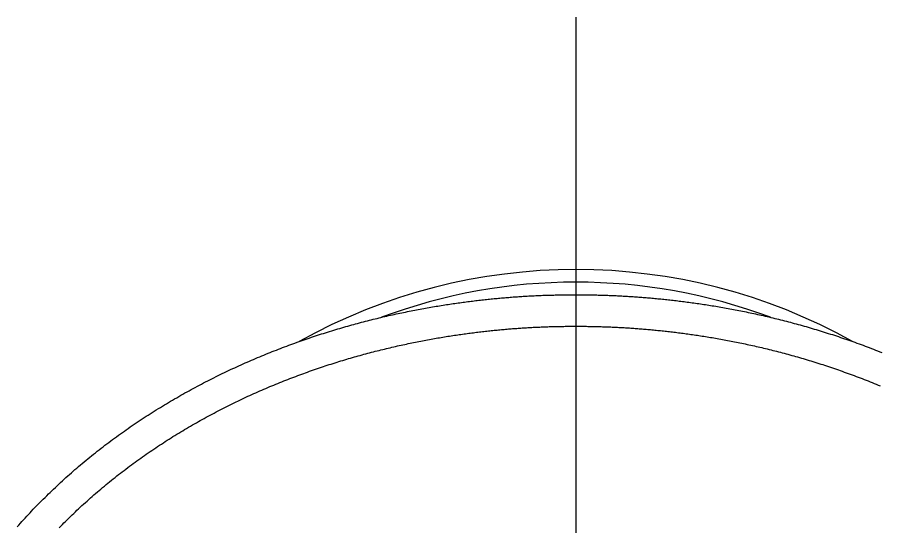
# Model space of a CAD drawing. Extents: x -10.3 to 47.7, y -18.9 to 27.3.
# Drawn here: x 35.91 to 42.75, y 23.26 to 27.3 of the extents above; entities that cross this region are included whole.
import ezdxf

# ---------------------------------------------------------------- set-up
doc = ezdxf.new("R2010")
doc.units = 0
doc.linetypes.add('CENTER', pattern=[50.8, 31.75, -6.35, 6.35, -6.35])
doc.layers.get('0').update_dxf_attribs({"linetype": 'CONTINUOUS'})
doc.layers.add('CENTER', color=1, linetype='CENTER')

msp = doc.modelspace()

# ---------------------------------------------------------------- linework, layer by layer
at = {"color": 7}
for points in [[(35.915, 23.2595, 0), (35.9274, 23.2736, 0), (35.9399, 23.2877, 0), (35.9525, 23.3017, 0), (35.9651, 23.3157, 0), (35.9778, 23.3297, 0), (35.9905, 23.3436, 0), (36.0034, 23.3574, 0), (36.0162, 23.3712, 0), (36.0292, 23.385, 0), (36.0422, 23.3987, 0), (36.0553, 23.4124, 0), (36.0684, 23.4261, 0), (36.0816, 23.4396, 0), (36.0949, 23.4532, 0), (36.1082, 23.4667, 0), (36.1216, 23.4801, 0), (36.1351, 23.4935, 0), (36.1486, 23.5069, 0), (36.1622, 23.5202, 0), (36.1758, 23.5334, 0), (36.1895, 23.5466, 0), (36.2032, 23.5598, 0), (36.217, 23.5729, 0), (36.2309, 23.5859, 0), (36.2448, 23.5989, 0), (36.2588, 23.6119, 0), (36.2729, 23.6248, 0), (36.287, 23.6376, 0), (36.3011, 23.6504, 0), (36.3153, 23.6631, 0), (36.3296, 23.6758, 0), (36.3439, 23.6885, 0), (36.3583, 23.701, 0), (36.3727, 23.7136, 0), (36.3872, 23.726, 0), (36.4017, 23.7384, 0), (36.4163, 23.7508, 0), (36.4309, 23.7631, 0), (36.4456, 23.7753, 0), (36.4603, 23.7875, 0), (36.4751, 23.7996, 0), (36.4899, 23.8117, 0), (36.5048, 23.8237, 0), (36.5197, 23.8356, 0), (36.5347, 23.8475, 0), (36.5497, 23.8594, 0), (36.5648, 23.8711, 0), (36.5798, 23.8829, 0), (36.595, 23.8945, 0), (36.6102, 23.9061, 0), (36.6254, 23.9177, 0), (36.6406, 23.9292, 0), (36.6559, 23.9406, 0), (36.6713, 23.952, 0), (36.6867, 23.9633, 0), (36.7021, 23.9745, 0), (36.7175, 23.9857, 0), (36.733, 23.9969, 0), (36.7486, 24.0079, 0), (36.7641, 24.0189, 0), (36.7797, 24.0299, 0), (36.7954, 24.0408, 0), (36.811, 24.0516, 0), (36.8267, 24.0624, 0), (36.8425, 24.0731, 0), (36.8582, 24.0838, 0), (36.874, 24.0944, 0), (36.8899, 24.1049, 0), (36.9057, 24.1154, 0), (36.9216, 24.1258, 0), (36.9375, 24.1361, 0), (36.9534, 24.1464, 0), (36.9694, 24.1567, 0), (36.9854, 24.1668, 0), (37.0014, 24.1769, 0), (37.0175, 24.187, 0), (37.0336, 24.1969, 0), (37.0496, 24.2069, 0), (37.0658, 24.2167, 0), (37.0819, 24.2265, 0), (37.0981, 24.2362, 0), (37.1143, 24.2459, 0), (37.1305, 24.2555, 0), (37.1467, 24.265, 0), (37.1629, 24.2745, 0), (37.1792, 24.2839, 0), (37.1955, 24.2933, 0), (37.2118, 24.3026, 0), (37.2281, 24.3118, 0), (37.2444, 24.321, 0), (37.2608, 24.3301, 0), (37.2771, 24.3391, 0), (37.2935, 24.3481, 0), (37.3099, 24.357, 0), (37.3263, 24.3658, 0), (37.3427, 24.3746, 0), (37.3591, 24.3833, 0), (37.3756, 24.3919, 0), (37.392, 24.4005, 0), (37.4085, 24.409, 0), (37.4249, 24.4175, 0), (37.4414, 24.4259, 0), (37.4578, 24.4342, 0), (37.4743, 24.4424, 0), (37.4908, 24.4506, 0), (37.5073, 24.4588, 0), (37.5238, 24.4669, 0), (37.5403, 24.4749, 0), (37.5568, 24.4828, 0), (37.5733, 24.4907, 0), (37.5898, 24.4985, 0), (37.6063, 24.5063, 0), (37.6228, 24.514, 0), (37.6393, 24.5216, 0), (37.6558, 24.5292, 0), (37.6724, 24.5367, 0), (37.6889, 24.5442, 0), (37.7054, 24.5515, 0), (37.7219, 24.5589, 0), (37.7384, 24.5662, 0), (37.7549, 24.5734, 0), (37.7714, 24.5805, 0), (37.7879, 24.5876, 0), (37.8044, 24.5946, 0), (37.8209, 24.6016, 0), (37.8374, 24.6085, 0), (37.8539, 24.6154, 0), (37.8703, 24.6221, 0), (37.8868, 24.6289, 0), (37.9033, 24.6355, 0), (37.9197, 24.6422, 0), (37.9362, 24.6487, 0), (37.9526, 24.6552, 0), (37.9691, 24.6616, 0), (37.9855, 24.668, 0), (38.0019, 24.6743, 0), (38.0183, 24.6806, 0), (38.0347, 24.6868, 0), (38.0511, 24.693, 0), (38.0674, 24.699, 0), (38.0838, 24.7051, 0), (38.1001, 24.7111, 0), (38.1165, 24.717, 0), (38.1328, 24.7228, 0), (38.1491, 24.7286, 0), (38.1654, 24.7344, 0), (38.1816, 24.7401, 0), (38.1979, 24.7457, 0), (38.2141, 24.7513, 0), (38.2304, 24.7568, 0), (38.2466, 24.7623, 0), (38.2627, 24.7677, 0), (38.2789, 24.7731, 0), (38.2951, 24.7784, 0), (38.3112, 24.7836, 0), (38.3273, 24.7888, 0), (38.3434, 24.7939, 0), (38.3595, 24.799, 0), (38.3755, 24.8041, 0), (38.3916, 24.809, 0), (38.4076, 24.814, 0), (38.4235, 24.8188, 0), (38.4395, 24.8236, 0), (38.4554, 24.8284, 0), (38.4713, 24.8331, 0), (38.4872, 24.8378, 0), (38.5031, 24.8424, 0), (38.5189, 24.8469, 0), (38.5347, 24.8514, 0), (38.5505, 24.8558, 0), (38.5662, 24.8602, 0), (38.582, 24.8646, 0), (38.5976, 24.8688, 0), (38.6133, 24.8731, 0), (38.6289, 24.8773, 0), (38.6445, 24.8814, 0), (38.6601, 24.8855, 0), (38.6756, 24.8895, 0), (38.6911, 24.8935, 0), (38.7066, 24.8974, 0), (38.722, 24.9013, 0), (38.7374, 24.9051, 0), (38.7527, 24.9089, 0), (38.768, 24.9127, 0), (38.7833, 24.9163, 0), (38.7986, 24.92, 0), (38.8138, 24.9236, 0), (38.8289, 24.9271, 0), (38.8441, 24.9306, 0), (38.8591, 24.9341, 0), (38.8742, 24.9375, 0), (38.8892, 24.9408, 0), (38.9042, 24.9441, 0), (38.9191, 24.9474, 0), (38.9339, 24.9506, 0), (38.9488, 24.9538, 0), (38.9636, 24.9569, 0), (38.9783, 24.96, 0), (38.993, 24.9631, 0), (39.0077, 24.9661, 0), (39.0223, 24.969, 0), (39.0368, 24.9719, 0), (39.0514, 24.9748, 0), (39.0658, 24.9776, 0), (39.0802, 24.9804, 0), (39.0946, 24.9832, 0), (39.1089, 24.9859, 0), (39.1232, 24.9885, 0), (39.1374, 24.9911, 0), (39.1516, 24.9937, 0), (39.1657, 24.9962, 0), (39.1798, 24.9987, 0), (39.1938, 25.0012, 0), (39.2077, 25.0036, 0), (39.2216, 25.006, 0), (39.2355, 25.0083, 0), (39.2493, 25.0106, 0), (39.263, 25.0128, 0), (39.2767, 25.0151, 0), (39.2903, 25.0172, 0), (39.3038, 25.0194, 0), (39.3174, 25.0215, 0), (39.3308, 25.0236, 0), (39.3442, 25.0256, 0), (39.3575, 25.0276, 0), (39.3708, 25.0295, 0), (39.384, 25.0314, 0), (39.3971, 25.0333, 0), (39.4102, 25.0352, 0), (39.4232, 25.037, 0), (39.4362, 25.0388, 0), (39.449, 25.0405, 0), (39.4619, 25.0422, 0), (39.4746, 25.0439, 0), (39.4873, 25.0455, 0), (39.4999, 25.0471, 0), (39.5125, 25.0487, 0), (39.525, 25.0502, 0), (39.5375, 25.0518, 0), (39.5499, 25.0532, 0), (39.5622, 25.0547, 0), (39.5745, 25.0561, 0), (39.5868, 25.0575, 0), (39.599, 25.0589, 0), (39.6111, 25.0603, 0), (39.6232, 25.0616, 0), (39.6353, 25.0629, 0), (39.6473, 25.0642, 0), (39.6593, 25.0654, 0), (39.6712, 25.0667, 0), (39.6831, 25.0679, 0), (39.695, 25.069, 0), (39.7068, 25.0702, 0), (39.7186, 25.0713, 0), (39.7303, 25.0724, 0), (39.742, 25.0735, 0), (39.7537, 25.0745, 0), (39.7653, 25.0756, 0), (39.7769, 25.0766, 0), (39.7885, 25.0776, 0), (39.8, 25.0785, 0), (39.8115, 25.0794, 0), (39.823, 25.0804, 0), (39.8345, 25.0812, 0), (39.8459, 25.0821, 0), (39.8573, 25.083, 0), (39.8686, 25.0838, 0), (39.8799, 25.0846, 0), (39.8912, 25.0853, 0), (39.9025, 25.0861, 0), (39.9138, 25.0868, 0), (39.925, 25.0875, 0), (39.9362, 25.0882, 0), (39.9474, 25.0889, 0), (39.9586, 25.0895, 0), (39.9698, 25.0901, 0), (39.9809, 25.0907, 0), (39.992, 25.0913, 0), (40.0031, 25.0919, 0), (40.0142, 25.0924, 0), (40.0253, 25.093, 0), (40.0364, 25.0935, 0), (40.0474, 25.0939, 0), (40.0584, 25.0944, 0), (40.0695, 25.0948, 0), (40.0805, 25.0953, 0), (40.0915, 25.0957, 0), (40.1025, 25.096, 0), (40.1135, 25.0964, 0), (40.1245, 25.0967, 0), (40.1354, 25.0971, 0), (40.1464, 25.0974, 0), (40.1574, 25.0977, 0), (40.1684, 25.0979, 0), (40.1793, 25.0982, 0), (40.1903, 25.0984, 0), (40.2012, 25.0987, 0), (40.2122, 25.0989, 0), (40.2232, 25.099, 0), (40.2342, 25.0992, 0), (40.2451, 25.0994, 0), (40.2561, 25.0995, 0), (40.2671, 25.0996, 0), (40.2781, 25.0997, 0), (40.2891, 25.0998, 0), (40.3001, 25.0999, 0), (40.3111, 25.0999, 0), (40.3221, 25.1, 0), (40.3331, 25.1, 0), (40.3442, 25.1, 0)], [(40.3442, 25.1, 0), (40.3552, 25.1, 0), (40.3663, 25.1, 0), (40.3773, 25.0999, 0), (40.3883, 25.0999, 0), (40.3993, 25.0998, 0), (40.4103, 25.0997, 0), (40.4213, 25.0996, 0), (40.4323, 25.0995, 0), (40.4433, 25.0993, 0), (40.4542, 25.0992, 0), (40.4652, 25.099, 0), (40.4762, 25.0988, 0), (40.4871, 25.0986, 0), (40.4981, 25.0984, 0), (40.5091, 25.0981, 0), (40.52, 25.0979, 0), (40.531, 25.0976, 0), (40.542, 25.0973, 0), (40.553, 25.097, 0), (40.5639, 25.0966, 0), (40.5749, 25.0963, 0), (40.5859, 25.0959, 0), (40.5969, 25.0955, 0), (40.6079, 25.0951, 0), (40.619, 25.0947, 0), (40.63, 25.0942, 0), (40.641, 25.0938, 0), (40.6521, 25.0933, 0), (40.6631, 25.0928, 0), (40.6742, 25.0922, 0), (40.6853, 25.0917, 0), (40.6964, 25.0911, 0), (40.7075, 25.0905, 0), (40.7187, 25.0899, 0), (40.7298, 25.0893, 0), (40.741, 25.0886, 0), (40.7522, 25.088, 0), (40.7634, 25.0873, 0), (40.7746, 25.0866, 0), (40.7859, 25.0858, 0), (40.7972, 25.0851, 0), (40.8085, 25.0843, 0), (40.8198, 25.0835, 0), (40.8312, 25.0827, 0), (40.8426, 25.0818, 0), (40.854, 25.081, 0), (40.8654, 25.0801, 0), (40.8769, 25.0792, 0), (40.8884, 25.0782, 0), (40.8999, 25.0773, 0), (40.9115, 25.0763, 0), (40.9231, 25.0753, 0), (40.9347, 25.0743, 0), (40.9464, 25.0732, 0), (40.9581, 25.0722, 0), (40.9698, 25.0711, 0), (40.9816, 25.07, 0), (40.9934, 25.0688, 0), (41.0053, 25.0677, 0), (41.0172, 25.0665, 0), (41.0291, 25.0653, 0), (41.0411, 25.064, 0), (41.0531, 25.0628, 0), (41.0652, 25.0615, 0), (41.0773, 25.0602, 0), (41.0894, 25.0589, 0), (41.1017, 25.0575, 0), (41.1139, 25.0561, 0), (41.1262, 25.0547, 0), (41.1386, 25.0532, 0), (41.151, 25.0517, 0), (41.1635, 25.0502, 0), (41.176, 25.0487, 0), (41.1886, 25.0471, 0), (41.2012, 25.0455, 0), (41.2139, 25.0439, 0), (41.2266, 25.0422, 0), (41.2394, 25.0405, 0), (41.2522, 25.0388, 0), (41.2651, 25.037, 0), (41.2781, 25.0352, 0), (41.2911, 25.0334, 0), (41.3042, 25.0315, 0), (41.3173, 25.0296, 0), (41.3305, 25.0277, 0), (41.3438, 25.0257, 0), (41.3571, 25.0237, 0), (41.3705, 25.0216, 0), (41.3839, 25.0195, 0), (41.3974, 25.0174, 0), (41.411, 25.0153, 0), (41.4246, 25.0131, 0), (41.4383, 25.0108, 0), (41.4521, 25.0085, 0), (41.4659, 25.0062, 0), (41.4798, 25.0038, 0), (41.4938, 25.0014, 0), (41.5078, 24.999, 0), (41.5218, 24.9965, 0), (41.5359, 24.994, 0), (41.5501, 24.9914, 0), (41.5643, 24.9888, 0), (41.5786, 24.9861, 0), (41.5929, 24.9834, 0), (41.6073, 24.9807, 0), (41.6218, 24.9779, 0), (41.6362, 24.9751, 0), (41.6508, 24.9722, 0), (41.6654, 24.9693, 0), (41.68, 24.9664, 0), (41.6947, 24.9634, 0), (41.7094, 24.9603, 0), (41.7242, 24.9572, 0), (41.739, 24.9541, 0), (41.7538, 24.9509, 0), (41.7687, 24.9477, 0), (41.7837, 24.9444, 0), (41.7987, 24.9411, 0), (41.8137, 24.9377, 0), (41.8288, 24.9343, 0), (41.8439, 24.9308, 0), (41.859, 24.9273, 0), (41.8742, 24.9238, 0), (41.8895, 24.9202, 0), (41.9047, 24.9165, 0), (41.92, 24.9128, 0), (41.9354, 24.9091, 0), (41.9508, 24.9053, 0), (41.9662, 24.9014, 0), (41.9816, 24.8975, 0), (41.9971, 24.8936, 0), (42.0126, 24.8896, 0), (42.0281, 24.8856, 0), (42.0437, 24.8815, 0), (42.0593, 24.8773, 0), (42.0749, 24.8731, 0), (42.0906, 24.8689, 0), (42.1063, 24.8646, 0), (42.122, 24.8602, 0), (42.1378, 24.8558, 0), (42.1535, 24.8514, 0), (42.1693, 24.8469, 0), (42.1852, 24.8423, 0), (42.201, 24.8377, 0), (42.2169, 24.833, 0), (42.2328, 24.8283, 0), (42.2487, 24.8236, 0), (42.2647, 24.8187, 0), (42.2807, 24.8139, 0), (42.2967, 24.8089, 0), (42.3127, 24.804, 0), (42.3287, 24.7989, 0), (42.3448, 24.7938, 0), (42.3609, 24.7887, 0), (42.377, 24.7835, 0), (42.3931, 24.7782, 0), (42.4093, 24.7729, 0), (42.4255, 24.7676, 0), (42.4416, 24.7622, 0), (42.4578, 24.7567, 0), (42.4741, 24.7512, 0), (42.4903, 24.7456, 0), (42.5066, 24.74, 0), (42.5228, 24.7343, 0), (42.5391, 24.7285, 0), (42.5554, 24.7227, 0), (42.5717, 24.7169, 0), (42.5881, 24.7109, 0), (42.6044, 24.705, 0), (42.6208, 24.6989, 0), (42.6371, 24.6929, 0), (42.6535, 24.6867, 0), (42.6699, 24.6805, 0), (42.6863, 24.6743, 0), (42.7027, 24.6679, 0), (42.7192, 24.6616, 0), (42.7356, 24.6551, 0), (42.752, 24.6486, 0), (42.7685, 24.6421, 0)], [(36.248, 23.2521, 0), (36.2605, 23.265, 0), (36.273, 23.2778, 0), (36.2856, 23.2906, 0), (36.2983, 23.3033, 0), (36.311, 23.316, 0), (36.3238, 23.3286, 0), (36.3367, 23.3412, 0), (36.3496, 23.3537, 0), (36.3625, 23.3662, 0), (36.3756, 23.3787, 0), (36.3886, 23.3911, 0), (36.4018, 23.4034, 0), (36.415, 23.4158, 0), (36.4282, 23.428, 0), (36.4415, 23.4402, 0), (36.4549, 23.4524, 0), (36.4683, 23.4645, 0), (36.4818, 23.4766, 0), (36.4953, 23.4886, 0), (36.5089, 23.5006, 0), (36.5225, 23.5125, 0), (36.5362, 23.5244, 0), (36.5499, 23.5362, 0), (36.5637, 23.548, 0), (36.5776, 23.5597, 0), (36.5914, 23.5714, 0), (36.6054, 23.583, 0), (36.6194, 23.5946, 0), (36.6334, 23.6061, 0), (36.6475, 23.6175, 0), (36.6616, 23.6289, 0), (36.6758, 23.6403, 0), (36.69, 23.6516, 0), (36.7043, 23.6629, 0), (36.7186, 23.674, 0), (36.7329, 23.6852, 0), (36.7473, 23.6963, 0), (36.7617, 23.7073, 0), (36.7762, 23.7183, 0), (36.7907, 23.7292, 0), (36.8053, 23.7401, 0), (36.8199, 23.7509, 0), (36.8345, 23.7617, 0), (36.8492, 23.7724, 0), (36.8639, 23.783, 0), (36.8786, 23.7936, 0), (36.8934, 23.8042, 0), (36.9082, 23.8146, 0), (36.9231, 23.8251, 0), (36.938, 23.8354, 0), (36.9529, 23.8458, 0), (36.9678, 23.856, 0), (36.9828, 23.8662, 0), (36.9978, 23.8764, 0), (37.0129, 23.8865, 0), (37.028, 23.8965, 0), (37.0431, 23.9065, 0), (37.0582, 23.9164, 0), (37.0734, 23.9263, 0), (37.0886, 23.9361, 0), (37.1038, 23.9458, 0), (37.1191, 23.9555, 0), (37.1343, 23.9652, 0), (37.1496, 23.9748, 0), (37.165, 23.9843, 0), (37.1803, 23.9937, 0), (37.1957, 24.0031, 0), (37.2111, 24.0125, 0), (37.2265, 24.0218, 0), (37.242, 24.031, 0), (37.2575, 24.0402, 0), (37.2729, 24.0493, 0), (37.2885, 24.0583, 0), (37.304, 24.0673, 0), (37.3195, 24.0762, 0), (37.3351, 24.0851, 0), (37.3507, 24.0939, 0), (37.3663, 24.1027, 0), (37.3819, 24.1114, 0), (37.3975, 24.12, 0), (37.4132, 24.1286, 0), (37.4288, 24.1371, 0), (37.4445, 24.1455, 0), (37.4602, 24.1539, 0), (37.4759, 24.1622, 0), (37.4916, 24.1705, 0), (37.5073, 24.1787, 0), (37.5231, 24.1868, 0), (37.5388, 24.1949, 0), (37.5545, 24.2029, 0), (37.5703, 24.2109, 0), (37.5861, 24.2188, 0), (37.6018, 24.2266, 0), (37.6176, 24.2344, 0), (37.6334, 24.2422, 0), (37.6492, 24.2498, 0), (37.665, 24.2574, 0), (37.6808, 24.265, 0), (37.6966, 24.2725, 0), (37.7124, 24.2799, 0), (37.7282, 24.2873, 0), (37.744, 24.2946, 0), (37.7598, 24.3018, 0), (37.7756, 24.309, 0), (37.7914, 24.3161, 0), (37.8072, 24.3232, 0), (37.823, 24.3302, 0), (37.8388, 24.3372, 0), (37.8546, 24.3441, 0), (37.8705, 24.351, 0), (37.8863, 24.3578, 0), (37.9021, 24.3645, 0), (37.9179, 24.3712, 0), (37.9337, 24.3778, 0), (37.9495, 24.3843, 0), (37.9653, 24.3909, 0), (37.981, 24.3973, 0), (37.9968, 24.4037, 0), (38.0126, 24.41, 0), (38.0284, 24.4163, 0), (38.0441, 24.4226, 0), (38.0599, 24.4287, 0), (38.0756, 24.4348, 0), (38.0914, 24.4409, 0), (38.1071, 24.4469, 0), (38.1228, 24.4529, 0), (38.1385, 24.4588, 0), (38.1542, 24.4646, 0), (38.1699, 24.4704, 0), (38.1856, 24.4761, 0), (38.2013, 24.4818, 0), (38.2169, 24.4874, 0), (38.2326, 24.493, 0), (38.2482, 24.4985, 0), (38.2638, 24.504, 0), (38.2794, 24.5094, 0), (38.295, 24.5147, 0), (38.3106, 24.52, 0), (38.3261, 24.5253, 0), (38.3417, 24.5305, 0), (38.3572, 24.5356, 0), (38.3727, 24.5407, 0), (38.3882, 24.5458, 0), (38.4036, 24.5507, 0), (38.4191, 24.5557, 0), (38.4345, 24.5606, 0), (38.4499, 24.5654, 0), (38.4653, 24.5702, 0), (38.4807, 24.5749, 0), (38.496, 24.5796, 0), (38.5114, 24.5842, 0), (38.5267, 24.5888, 0), (38.542, 24.5933, 0), (38.5572, 24.5977, 0), (38.5725, 24.6022, 0), (38.5877, 24.6065, 0), (38.6028, 24.6109, 0), (38.618, 24.6151, 0), (38.6331, 24.6193, 0), (38.6482, 24.6235, 0), (38.6633, 24.6276, 0), (38.6783, 24.6317, 0), (38.6934, 24.6357, 0), (38.7083, 24.6397, 0), (38.7233, 24.6436, 0), (38.7382, 24.6475, 0), (38.7531, 24.6513, 0), (38.768, 24.6551, 0), (38.7828, 24.6588, 0), (38.7976, 24.6625, 0), (38.8123, 24.6661, 0), (38.8271, 24.6697, 0), (38.8418, 24.6733, 0), (38.8564, 24.6768, 0), (38.871, 24.6802, 0), (38.8856, 24.6836, 0), (38.9002, 24.687, 0), (38.9147, 24.6903, 0), (38.9291, 24.6936, 0), (38.9436, 24.6968, 0), (38.9579, 24.7, 0), (38.9723, 24.7031, 0), (38.9866, 24.7062, 0), (39.0009, 24.7093, 0), (39.0151, 24.7123, 0), (39.0293, 24.7153, 0), (39.0434, 24.7182, 0), (39.0575, 24.7211, 0), (39.0716, 24.7239, 0), (39.0856, 24.7267, 0), (39.0995, 24.7295, 0), (39.1134, 24.7322, 0), (39.1273, 24.7349, 0), (39.1411, 24.7375, 0), (39.1549, 24.7401, 0), (39.1686, 24.7427, 0), (39.1823, 24.7452, 0), (39.1959, 24.7477, 0), (39.2095, 24.7501, 0), (39.2231, 24.7525, 0), (39.2365, 24.7549, 0), (39.25, 24.7572, 0), (39.2633, 24.7595, 0), (39.2767, 24.7617, 0), (39.2899, 24.7639, 0), (39.3031, 24.7661, 0), (39.3163, 24.7682, 0), (39.3294, 24.7703, 0), (39.3425, 24.7724, 0), (39.3555, 24.7744, 0), (39.3684, 24.7764, 0), (39.3813, 24.7783, 0), (39.3941, 24.7803, 0), (39.4069, 24.7821, 0), (39.4196, 24.784, 0), (39.4322, 24.7858, 0), (39.4448, 24.7876, 0), (39.4573, 24.7893, 0), (39.4698, 24.791, 0), (39.4822, 24.7927, 0), (39.4946, 24.7944, 0), (39.5068, 24.796, 0), (39.5191, 24.7975, 0), (39.5312, 24.7991, 0), (39.5433, 24.8006, 0), (39.5553, 24.8021, 0), (39.5673, 24.8035, 0), (39.5793, 24.805, 0), (39.5911, 24.8064, 0), (39.603, 24.8078, 0), (39.6148, 24.8091, 0), (39.6265, 24.8104, 0), (39.6382, 24.8118, 0), (39.6499, 24.813, 0), (39.6615, 24.8143, 0), (39.6731, 24.8155, 0), (39.6846, 24.8167, 0), (39.6961, 24.8179, 0), (39.7076, 24.8191, 0), (39.719, 24.8202, 0), (39.7304, 24.8213, 0), (39.7417, 24.8224, 0), (39.753, 24.8234, 0), (39.7643, 24.8245, 0), (39.7755, 24.8255, 0), (39.7867, 24.8265, 0), (39.7979, 24.8274, 0), (39.809, 24.8284, 0), (39.8201, 24.8293, 0), (39.8312, 24.8302, 0), (39.8423, 24.8311, 0), (39.8533, 24.8319, 0), (39.8643, 24.8328, 0), (39.8752, 24.8336, 0), (39.8862, 24.8344, 0), (39.8971, 24.8351, 0), (39.908, 24.8359, 0), (39.9188, 24.8366, 0), (39.9297, 24.8373, 0), (39.9405, 24.838, 0), (39.9513, 24.8386, 0), (39.9621, 24.8393, 0), (39.9728, 24.8399, 0), (39.9836, 24.8405, 0), (39.9943, 24.8411, 0), (40.005, 24.8416, 0), (40.0157, 24.8422, 0), (40.0264, 24.8427, 0), (40.0371, 24.8432, 0), (40.0477, 24.8437, 0), (40.0583, 24.8442, 0), (40.069, 24.8446, 0), (40.0796, 24.845, 0), (40.0902, 24.8454, 0), (40.1008, 24.8458, 0), (40.1114, 24.8462, 0), (40.122, 24.8465, 0), (40.1326, 24.8469, 0), (40.1431, 24.8472, 0), (40.1537, 24.8475, 0), (40.1643, 24.8478, 0), (40.1748, 24.848, 0), (40.1854, 24.8483, 0), (40.196, 24.8485, 0), (40.2065, 24.8487, 0), (40.2171, 24.8489, 0), (40.2276, 24.8491, 0), (40.2382, 24.8492, 0), (40.2488, 24.8494, 0), (40.2593, 24.8495, 0), (40.2699, 24.8496, 0), (40.2805, 24.8497, 0), (40.2911, 24.8498, 0), (40.3017, 24.8499, 0), (40.3123, 24.8499, 0), (40.3229, 24.85, 0), (40.3336, 24.85, 0), (40.3442, 24.85, 0)], [(40.3442, 24.85, 0), (40.3548, 24.85, 0), (40.3655, 24.85, 0), (40.3761, 24.8499, 0), (40.3867, 24.8499, 0), (40.3973, 24.8498, 0), (40.4079, 24.8497, 0), (40.4185, 24.8496, 0), (40.429, 24.8495, 0), (40.4396, 24.8494, 0), (40.4502, 24.8492, 0), (40.4607, 24.849, 0), (40.4713, 24.8489, 0), (40.4819, 24.8487, 0), (40.4924, 24.8484, 0), (40.503, 24.8482, 0), (40.5136, 24.8479, 0), (40.5241, 24.8477, 0), (40.5347, 24.8474, 0), (40.5453, 24.8471, 0), (40.5558, 24.8468, 0), (40.5664, 24.8464, 0), (40.577, 24.8461, 0), (40.5876, 24.8457, 0), (40.5982, 24.8453, 0), (40.6088, 24.8449, 0), (40.6194, 24.8444, 0), (40.6301, 24.844, 0), (40.6407, 24.8435, 0), (40.6514, 24.843, 0), (40.662, 24.8425, 0), (40.6727, 24.842, 0), (40.6834, 24.8414, 0), (40.6941, 24.8409, 0), (40.7048, 24.8403, 0), (40.7156, 24.8397, 0), (40.7264, 24.8391, 0), (40.7371, 24.8384, 0), (40.7479, 24.8377, 0), (40.7588, 24.8371, 0), (40.7696, 24.8363, 0), (40.7805, 24.8356, 0), (40.7914, 24.8349, 0), (40.8023, 24.8341, 0), (40.8132, 24.8333, 0), (40.8242, 24.8325, 0), (40.8352, 24.8317, 0), (40.8462, 24.8308, 0), (40.8572, 24.8299, 0), (40.8683, 24.829, 0), (40.8794, 24.8281, 0), (40.8905, 24.8272, 0), (40.9017, 24.8262, 0), (40.9129, 24.8252, 0), (40.9241, 24.8242, 0), (40.9354, 24.8232, 0), (40.9467, 24.8222, 0), (40.958, 24.8211, 0), (40.9694, 24.82, 0), (40.9808, 24.8189, 0), (40.9923, 24.8177, 0), (41.0038, 24.8166, 0), (41.0153, 24.8154, 0), (41.0269, 24.8142, 0), (41.0385, 24.8129, 0), (41.0502, 24.8117, 0), (41.0619, 24.8104, 0), (41.0736, 24.8091, 0), (41.0854, 24.8077, 0), (41.0973, 24.8064, 0), (41.1092, 24.805, 0), (41.1211, 24.8035, 0), (41.1331, 24.8021, 0), (41.1452, 24.8006, 0), (41.1573, 24.7991, 0), (41.1694, 24.7975, 0), (41.1816, 24.796, 0), (41.1939, 24.7944, 0), (41.2062, 24.7927, 0), (41.2186, 24.7911, 0), (41.231, 24.7894, 0), (41.2435, 24.7876, 0), (41.256, 24.7859, 0), (41.2686, 24.7841, 0), (41.2812, 24.7822, 0), (41.2939, 24.7804, 0), (41.3067, 24.7785, 0), (41.3195, 24.7765, 0), (41.3324, 24.7746, 0), (41.3453, 24.7725, 0), (41.3583, 24.7705, 0), (41.3714, 24.7684, 0), (41.3845, 24.7663, 0), (41.3977, 24.7641, 0), (41.4109, 24.7619, 0), (41.4242, 24.7597, 0), (41.4376, 24.7574, 0), (41.451, 24.7551, 0), (41.4645, 24.7528, 0), (41.478, 24.7504, 0), (41.4916, 24.7479, 0), (41.5052, 24.7455, 0), (41.5189, 24.7429, 0), (41.5327, 24.7404, 0), (41.5464, 24.7378, 0), (41.5603, 24.7352, 0), (41.5742, 24.7325, 0), (41.5881, 24.7298, 0), (41.6021, 24.727, 0), (41.6161, 24.7242, 0), (41.6302, 24.7214, 0), (41.6443, 24.7185, 0), (41.6585, 24.7155, 0), (41.6727, 24.7126, 0), (41.6869, 24.7096, 0), (41.7012, 24.7065, 0), (41.7155, 24.7034, 0), (41.7299, 24.7002, 0), (41.7443, 24.6971, 0), (41.7588, 24.6938, 0), (41.7733, 24.6905, 0), (41.7878, 24.6872, 0), (41.8024, 24.6838, 0), (41.817, 24.6804, 0), (41.8316, 24.677, 0), (41.8463, 24.6735, 0), (41.861, 24.6699, 0), (41.8758, 24.6663, 0), (41.8906, 24.6626, 0), (41.9054, 24.6589, 0), (41.9202, 24.6552, 0), (41.9351, 24.6514, 0), (41.95, 24.6476, 0), (41.9649, 24.6437, 0), (41.9799, 24.6397, 0), (41.9949, 24.6358, 0), (42.0099, 24.6317, 0), (42.025, 24.6276, 0), (42.04, 24.6235, 0), (42.0551, 24.6193, 0), (42.0703, 24.6151, 0), (42.0854, 24.6108, 0), (42.1006, 24.6065, 0), (42.1158, 24.6021, 0), (42.131, 24.5977, 0), (42.1463, 24.5932, 0), (42.1616, 24.5887, 0), (42.1769, 24.5841, 0), (42.1922, 24.5795, 0), (42.2075, 24.5748, 0), (42.2229, 24.5701, 0), (42.2383, 24.5653, 0), (42.2537, 24.5604, 0), (42.2691, 24.5556, 0), (42.2846, 24.5506, 0), (42.3, 24.5456, 0), (42.3155, 24.5406, 0), (42.331, 24.5355, 0), (42.3466, 24.5304, 0), (42.3621, 24.5252, 0), (42.3776, 24.5199, 0), (42.3932, 24.5146, 0), (42.4088, 24.5092, 0), (42.4244, 24.5038, 0), (42.44, 24.4984, 0), (42.4556, 24.4929, 0), (42.4713, 24.4873, 0), (42.4869, 24.4817, 0), (42.5026, 24.476, 0), (42.5183, 24.4703, 0), (42.534, 24.4645, 0), (42.5497, 24.4586, 0), (42.5654, 24.4528, 0), (42.5811, 24.4468, 0), (42.5968, 24.4408, 0), (42.6126, 24.4347, 0), (42.6283, 24.4286, 0), (42.6441, 24.4225, 0), (42.6599, 24.4162, 0), (42.6756, 24.41, 0), (42.6914, 24.4036, 0), (42.7072, 24.3972, 0), (42.723, 24.3908, 0), (42.7388, 24.3843, 0), (42.7546, 24.3777, 0)]]:
    msp.add_polyline3d(points, dxfattribs=at)
at = {"color": 7, "linetype": 'CONTINUOUS'}
for radius, start, end in [(4.5, 60.8323866, 119.1676134), (4.4, 69.4855318, 110.5144682)]:
    msp.add_arc((40.344192, 20.8), radius, start, end, dxfattribs=at)
at = {"layer": 'CENTER', "color": 1, "linetype": 'CENTER'}
msp.add_line((40.344192, 27.3), (40.344192, -2), dxfattribs=at)

doc.saveas('drawing.dxf')
